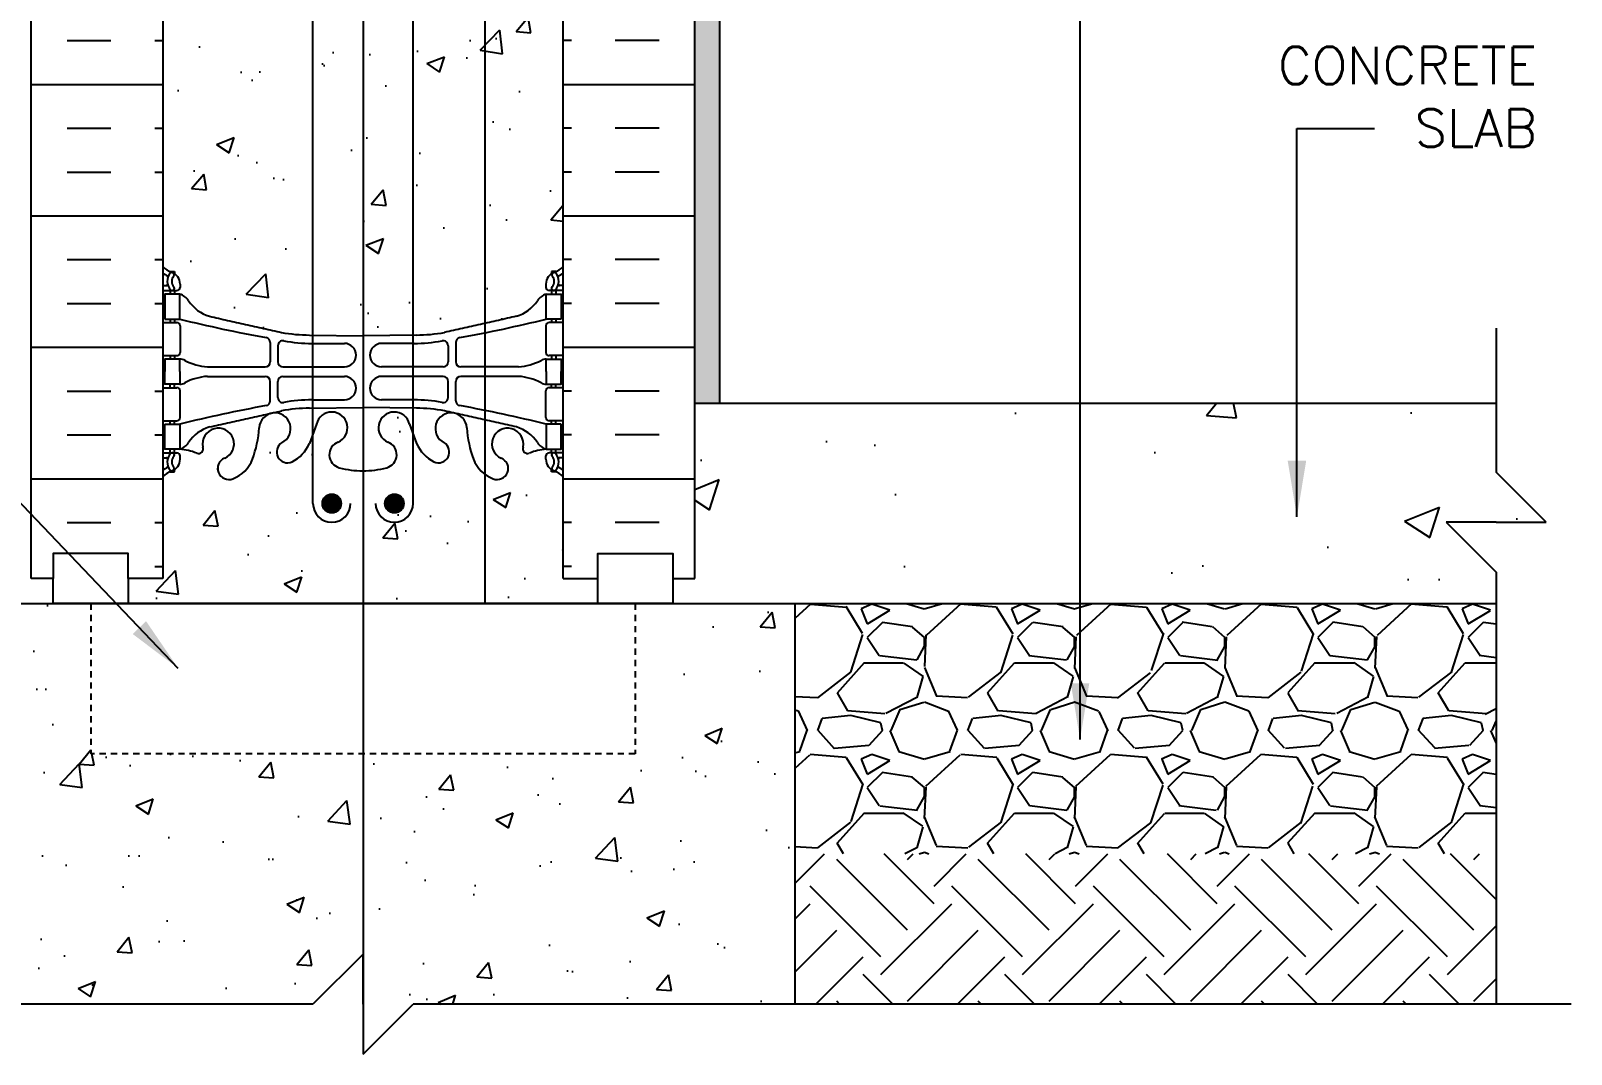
# Model space of a CAD drawing. Header units: inches. Extents: x 332.4 to 386.1, y 47.6 to 96.9.
# Drawn here: x 355.31 to 386.08, y 47.56 to 67.99 of the extents above; entities that cross this region are included whole.
import ezdxf

# ---------------------------------------------------------------- set-up
doc = ezdxf.new("R2010")
doc.units = ezdxf.units.IN
doc.header["$MEASUREMENT"] = 0
doc.linetypes.add('HIDDEN2', pattern=[0.1875, 0.125, -0.0625])
for name, color, linetype in [('HATCH', 12, 'Continuous'), ('line25', 2, 'Continuous'), ('LINE3', 3, 'Continuous'), ('LINE50', 5, 'Continuous'), ('LINE9', 9, 'Continuous'), ('TEXT', 4, 'Continuous'), ('Web_Edge', 9, 'Continuous')]:
    doc.layers.add(name, color=color, linetype=linetype)
doc.styles.add('DIM', font='romans.shx', dxfattribs={"width": 0.7})
doc.styles.add('ROMANS', font='romans.shx', dxfattribs={"height": 0.75})
doc.dimstyles.new('ext_12', dxfattribs={"dimscale": 12, "dimtxt": 0.09375, "dimasz": 0.09375, "dimexe": 0.09375, "dimexo": 0.0625, "dimgap": 0.0625, "dimtad": 1, "dimdec": 1, "dimzin": 3, "dimdsep": 46, "dimlunit": 4, "dimtxsty": 'DIM', "dimcen": 0.09, "dimdle": 0.09375, "dimclrt": 4, "dimadec": 0, "dimazin": 0, "dimtfac": 1, "dimtdec": 1, "dimtmove": 2, "dimatfit": 3, "dimfxl": 1, "dimfrac": 2, "dimtolj": 1, "dimtzin": 0, "dimarcsym": 0})
pattern_1 = [(51, (65.852, 1), (3.59123, -0.251123), [0.375, -4.125]), (356, (65.852, 1), (-0.75929, 3.74828), [0.3, -3.3]), (101.4514, (66.151, 0.979), (2.831944, 3.497155), [0.3187, -3.50571]), (47.1842, (65.8344, 2), (5.349836, -0.73434), [0.5625, -6.1875]), (97.6356, (66.28, 1.9387), (4.5876, 4.95141), [0.47805, -5.258565]), (352.1842, (65.8344, 2), (4.58759, 4.95141), [0.45, -4.95]), (22, (66.3387, 1.7586), (3.019214, -1.9607), [0.375, -4.125]), (327, (66.3387, 1.7586), (1.153113, 3.64643), [0.3, -3.3]), (72.4514, (66.5903, 1.5952), (4.17233, 1.685726), [0.3187, -3.50571]), (38.5, (65.8519, 1), (0.031741, 1.665277), [0, -3.26, 0, -3.35, 0, -3.3125]), (8.5, (65.8519, 1), (1.28073, 1.994714), [0, -1.91, 0, -3.185, 0, -1.2625]), (328.5, (64.737, 0.9805), (2.670674, -0.066175), [0, -1.25, 0, -3.9, 0, -5.175]), (318.5, (64.237, 0.9718), (2.906751, 0.551339), [0, -1.625, 0, -2.59, 0, -3.675])]

msp = doc.modelspace()

# ---------------------------------------------------------------- hatches: boundary and pattern name
at = {"layer": 'HATCH'}
h = msp.add_hatch(dxfattribs=at)
h.set_pattern_fill('AR-CONC', color=256, scale=0.5)
h.set_pattern_definition([(50, (0, 0), (3.5863, -0.31376), [0.375, -4.125]), (355, (0, 0), (-0.693757, 3.76096), [0.3, -3.3]), (100.4514, (0.299, -0.026), (2.892544, 3.4472), [0.3187, -3.50571]), (46.1842, (0, 1), (5.336207, -0.827596), [0.5625, -6.1875]), (96.6356, (0.4447, 0.931), (4.67331, 4.87059), [0.47805, -5.25857]), (351.1842, (0, 1), (4.67331, 4.87059), [0.45, -4.95]), (21, (0.5, 0.75), (2.984535, -2.013094), [0.375, -4.125]), (326, (0.5, 0.75), (1.216577, 3.62575), [0.3, -3.3]), (71.4514, (0.7487, 0.5822), (4.201112, 1.612656), [0.3187, -3.50571]), (37.5, (0, 0), (0.0607993, 1.6644693), [0, -3.26, 0, -3.35, 0, -3.3125]), (7.5, (0, 0), (1.315348, 1.9720586), [0, -1.91, 0, -3.185, 0, -1.2625]), (327.5, (-1.115, 0), (2.669112, -0.1127744), [0, -1.25, 0, -3.9, 0, -5.175]), (317.5, (-1.615, 0), (2.915931, 0.500525), [0, -1.625, 0, -2.59, 0, -3.675])])
h.paths.add_polyline_path([(364.386, 95.136, -0.142884), (364.156, 95.437, -0.054582), (364.034, 95.937), (363.415, 95.937, 0.189085), (363.57, 95.768, -0.940793), (363.366, 95.385, -0.173075), (363.02, 95.752), (362.952, 95.937), (362.813, 95.937), (362.567, 95.69, -0.536042), (362.423, 95.268, -0.048703), (362.087, 95.21), (361.813, 94.937), (361.813, 95.21, -0.049122), (361.475, 95.268, -0.734872), (361.451, 95.779, 0.923126), (361.246, 96.369), (361.023, 96.146), (360.877, 95.752, -0.173075), (360.531, 95.385, -0.940793), (360.328, 95.768, 0.189085), (360.483, 95.937), (359.864, 95.937, -0.054582), (359.741, 95.437, -0.21345), (359.349, 95.048, -1), (359.186, 95.456, 0.489775), (359.305, 95.937), (358.813, 95.937, 0.219854), (358.752, 95.681, -0.669601), (358.619, 95.561, 0.085348), (358.29, 95.636), (358.185, 95.636), (358.185, 95.566), (358.232, 95.566, -0.414214), (358.295, 95.504), (358.295, 95.436, -0.249069), (358.185, 95.229), (358.185, 95.188), (358.095, 95.188, 0.088416), (357.949, 95.09), (357.949, 93.056), (357.949, 91.021, 0.088416), (358.095, 90.924), (358.185, 90.924), (358.185, 90.882, -0.249069), (358.295, 90.675), (358.295, 90.608, -0.414214), (358.232, 90.545), (358.185, 90.545), (358.185, 90.475), (358.29, 90.475, 0.085348), (358.619, 90.551, -0.669601), (358.752, 90.431, 2.087231), (359.186, 90.655, -1), (359.349, 91.064, -0.21345), (359.741, 90.675, -0.069923), (359.878, 90.031, 1.702394), (360.328, 90.343, -0.940793), (360.531, 90.727, -0.173075), (360.877, 90.36), (360.955, 90.149, -0.384362), (361.95, 91.046, -0.382916), (362.944, 90.154), (363.02, 90.36, -0.173075), (363.366, 90.727, -0.940793), (363.57, 90.343, 1.702394), (364.019, 90.031, -0.069923), (364.156, 90.675, -0.142884), (364.386, 90.976)])
h.paths.add_polyline_path([(365.949, 95.09, 0.088416), (365.803, 95.188), (365.713, 95.188), (365.713, 95.229, -0.249069), (365.603, 95.436), (365.603, 95.504, -0.414214), (365.665, 95.566), (365.713, 95.566), (365.713, 95.636), (365.608, 95.636, 0.085348), (365.278, 95.561, -0.669601), (365.146, 95.681, 0.219854), (365.085, 95.937), (364.592, 95.937, 0.489775), (364.712, 95.456, -1), (364.548, 95.048, -0.068477), (364.386, 95.136), (364.386, 90.976, -0.068477), (364.548, 91.064, -1), (364.712, 90.655, 2.087231), (365.146, 90.431, -0.669601), (365.278, 90.551, 0.085348), (365.608, 90.475), (365.713, 90.475), (365.713, 90.545), (365.665, 90.545, -0.414214), (365.603, 90.608), (365.603, 90.675, -0.249069), (365.713, 90.882), (365.713, 90.924), (365.803, 90.924, 0.088416), (365.949, 91.021), (365.949, 93.056)])
h.paths.add_polyline_path([(365.026, 90.369, -1), (364.651, 90.369, -1)], flags=16)
edge = h.paths.add_edge_path()
edge.add_arc((360.877, 85.21), 2.984, 88.5984, 100.7454)
edge.add_spline(control_points=[(360.321, 88.141), (358.883, 87.821)], knot_values=[0, 0, 1, 1], degree=1, periodic=0)
edge.add_arc((359.09, 87.107), 0.743, 106.1893, 145.772)
edge.add_arc((358.167, 87.718), 0.364, 289.6613, 327.9576, ccw=False)
edge.add_line((358.29, 87.375), (358.232, 87.305))
edge.add_arc((358.232, 87.243), 0.0625, 0, 90, ccw=False)
edge.add_line((358.295, 87.243), (358.295, 87.175))
edge.add_arc((358.045, 87.175), 0.25, 304.0558, 360, ccw=False)
edge.add_line((358.185, 86.968), (358.185, 86.926))
edge.add_line((358.185, 86.926), (358.095, 86.926))
edge.add_arc((358.295, 86.468), 0.5, 113.5782, 133.7891)
edge.add_line((357.949, 86.829), (357.949, 84.731))
edge.add_line((357.949, 84.731), (360.95, 84.731))
edge.add_line((360.95, 84.731), (360.95, 88.193))
edge = h.paths.add_edge_path()
edge.add_line((360.95, 84.731), (357.949, 84.731))
edge.add_line((357.949, 84.731), (357.949, 81.283))
edge.add_arc((358.295, 81.644), 0.5, 226.2109, 246.4218)
edge.add_line((358.095, 81.185), (358.185, 81.185))
edge.add_line((358.185, 81.185), (358.185, 81.144))
edge.add_arc((358.045, 80.936), 0.25, 0, 55.9442, ccw=False)
edge.add_line((358.295, 80.936), (358.295, 80.869))
edge.add_arc((358.232, 80.869), 0.0625, -90, 0, ccw=False)
edge.add_line((358.232, 80.806), (358.29, 80.736))
edge.add_arc((358.167, 80.394), 0.364, 32.0424, 70.3387, ccw=False)
edge.add_arc((359.09, 81.005), 0.743, 214.228, 253.8107)
edge.add_spline(control_points=[(358.883, 80.291), (360.321, 79.971)], knot_values=[0, 0, 1, 1], degree=1, periodic=0)
edge.add_arc((360.877, 82.902), 2.984, 259.2546, 271.4016)
edge.add_line((360.95, 79.919), (360.95, 84.731))
h.paths.add_polyline_path([(362.95, 84.731), (360.95, 84.731), (360.95, 79.917), (361.949, 79.903), (362.95, 79.917)])
h.paths.add_polyline_path([(362.95, 88.194), (361.949, 88.209), (360.95, 88.194), (360.95, 84.731), (362.95, 84.731)])
edge = h.paths.add_edge_path()
edge.add_spline(control_points=[(364.386, 87.961), (363.577, 88.141)], knot_values=[0.436867, 0.436867, 1, 1], degree=1, periodic=0)
edge.add_arc((363.02, 85.21), 2.984, 79.2546, 91.3558)
edge.add_line((362.95, 88.193), (362.95, 84.731))
edge.add_line((362.95, 84.731), (363.306, 84.731))
edge.add_line((363.306, 84.731), (364.386, 84.731))
edge.add_line((364.386, 84.731), (364.386, 87.961))
edge = h.paths.add_edge_path()
edge.add_line((364.386, 84.731), (363.306, 84.731))
edge.add_line((363.306, 84.731), (362.95, 84.731))
edge.add_line((362.95, 84.731), (362.95, 79.919))
edge.add_arc((363.02, 82.902), 2.984, 268.6442, 280.7454)
edge.add_spline(control_points=[(363.577, 79.971), (364.386, 80.151)], knot_values=[0.436867, 0.436867, 1, 1], degree=1, periodic=0)
edge.add_line((364.386, 80.151), (364.386, 84.731))
edge = h.paths.add_edge_path()
edge.add_arc((365.603, 86.468), 0.5, 46.2109, 66.4218)
edge.add_line((365.803, 86.926), (365.713, 86.926))
edge.add_line((365.713, 86.926), (365.713, 86.968))
edge.add_arc((365.853, 87.175), 0.25, 180, 235.9442, ccw=False)
edge.add_line((365.603, 87.175), (365.603, 87.243))
edge.add_arc((365.665, 87.243), 0.0625, 90, 180, ccw=False)
edge.add_line((365.665, 87.305), (365.608, 87.375))
edge.add_arc((365.73, 87.718), 0.364, 212.0424, 250.3387, ccw=False)
edge.add_arc((364.807, 87.107), 0.743, 34.228, 73.8107)
edge.add_spline(control_points=[(365.014, 87.821), (364.386, 87.961)], knot_values=[0, 0, 0.436867, 0.436867], degree=1, periodic=0)
edge.add_line((364.386, 87.961), (364.386, 80.151))
edge.add_spline(control_points=[(364.386, 80.151), (365.014, 80.291)], knot_values=[0, 0, 0.436867, 0.436867], degree=1, periodic=0)
edge.add_arc((364.807, 81.005), 0.743, 286.1893, 325.772)
edge.add_arc((365.73, 80.394), 0.364, 109.6613, 147.9576, ccw=False)
edge.add_line((365.608, 80.736), (365.665, 80.806))
edge.add_arc((365.665, 80.869), 0.0625, 180, 270, ccw=False)
edge.add_line((365.603, 80.869), (365.603, 80.936))
edge.add_arc((365.853, 80.936), 0.25, 124.0558, 180, ccw=False)
edge.add_line((365.713, 81.144), (365.713, 81.185))
edge.add_line((365.713, 81.185), (365.803, 81.185))
edge.add_arc((365.603, 81.644), 0.5, 293.5782, 313.7891)
edge.add_line((365.949, 81.283), (365.949, 86.829))
edge = h.paths.add_edge_path()
edge.add_arc((360.877, 67.21), 2.984, 88.5984, 100.7454)
edge.add_spline(control_points=[(360.321, 70.141), (358.883, 69.821)], knot_values=[0, 0, 1, 1], degree=1, periodic=0)
edge.add_arc((359.09, 69.107), 0.743, 106.1893, 145.772)
edge.add_arc((358.167, 69.718), 0.364, 289.6613, 327.9576, ccw=False)
edge.add_line((358.29, 69.375), (358.232, 69.305))
edge.add_arc((358.232, 69.243), 0.0625, 0, 90, ccw=False)
edge.add_line((358.295, 69.243), (358.295, 69.175))
edge.add_arc((358.045, 69.175), 0.25, 304.0558, 360, ccw=False)
edge.add_line((358.185, 68.968), (358.185, 68.926))
edge.add_line((358.185, 68.926), (358.095, 68.926))
edge.add_arc((358.295, 68.468), 0.5, 113.5782, 133.7891)
edge.add_line((357.949, 68.829), (357.949, 63.283))
edge.add_arc((358.295, 63.644), 0.5, 226.2109, 246.4218)
edge.add_line((358.095, 63.185), (358.185, 63.185))
edge.add_line((358.185, 63.185), (358.185, 63.144))
edge.add_arc((358.045, 62.936), 0.25, 0, 55.9442, ccw=False)
edge.add_line((358.295, 62.936), (358.295, 62.869))
edge.add_arc((358.232, 62.869), 0.0625, -90, 0, ccw=False)
edge.add_line((358.232, 62.806), (358.29, 62.736))
edge.add_arc((358.167, 62.394), 0.364, 32.0424, 70.3387, ccw=False)
edge.add_arc((359.09, 63.005), 0.743, 214.228, 253.8107)
edge.add_spline(control_points=[(358.883, 62.291), (360.321, 61.971)], knot_values=[0, 0, 1, 1], degree=1, periodic=0)
edge.add_arc((360.877, 64.902), 2.984, 259.2546, 271.4016)
edge.add_line((360.95, 61.919), (360.95, 70.193))
h.paths.add_polyline_path([(361.949, 70.209), (360.95, 70.194), (360.95, 61.917), (361.949, 61.903)])
h.paths.add_polyline_path([(362.95, 70.194), (361.949, 70.209), (361.949, 61.903), (362.95, 61.917)])
edge = h.paths.add_edge_path()
edge.add_spline(control_points=[(364.386, 69.961), (363.577, 70.141)], knot_values=[0.436867, 0.436867, 1, 1], degree=1, periodic=0)
edge.add_arc((363.02, 67.21), 2.984, 79.2546, 91.3558)
edge.add_line((362.95, 70.193), (362.95, 61.919))
edge.add_arc((363.02, 64.902), 2.984, 268.6442, 280.7454)
edge.add_spline(control_points=[(363.577, 61.971), (364.386, 62.151)], knot_values=[0.436867, 0.436867, 1, 1], degree=1, periodic=0)
edge.add_line((364.386, 62.151), (364.386, 69.961))
edge = h.paths.add_edge_path()
edge.add_arc((365.603, 68.468), 0.5, 46.2109, 66.4218)
edge.add_line((365.803, 68.926), (365.713, 68.926))
edge.add_line((365.713, 68.926), (365.713, 68.968))
edge.add_arc((365.853, 69.175), 0.25, 180, 235.9442, ccw=False)
edge.add_line((365.603, 69.175), (365.603, 69.243))
edge.add_arc((365.665, 69.243), 0.0625, 90, 180, ccw=False)
edge.add_line((365.665, 69.305), (365.608, 69.375))
edge.add_arc((365.73, 69.718), 0.364, 212.0424, 250.3387, ccw=False)
edge.add_arc((364.807, 69.107), 0.743, 34.228, 73.8107)
edge.add_spline(control_points=[(365.014, 69.821), (364.386, 69.961)], knot_values=[0, 0, 0.436867, 0.436867], degree=1, periodic=0)
edge.add_line((364.386, 69.961), (364.386, 62.151))
edge.add_spline(control_points=[(364.386, 62.151), (365.014, 62.291)], knot_values=[0, 0, 0.436867, 0.436867], degree=1, periodic=0)
edge.add_arc((364.807, 63.005), 0.743, 286.1893, 325.772)
edge.add_arc((365.73, 62.394), 0.364, 109.6613, 147.9576, ccw=False)
edge.add_line((365.608, 62.736), (365.665, 62.806))
edge.add_arc((365.665, 62.869), 0.0625, 180, 270, ccw=False)
edge.add_line((365.603, 62.869), (365.603, 62.936))
edge.add_arc((365.853, 62.936), 0.25, 124.0558, 180, ccw=False)
edge.add_line((365.713, 63.144), (365.713, 63.185))
edge.add_line((365.713, 63.185), (365.803, 63.185))
edge.add_arc((365.603, 63.644), 0.5, 293.5782, 313.7891)
edge.add_line((365.949, 63.283), (365.949, 68.829))
h = msp.add_hatch(dxfattribs=at)
h.set_pattern_fill('AR-SAND', color=256, scale=0.25, angle=45, style=0)
h.set_pattern_definition([(82.5, (136.926, -4.07827), (-0.3517533, 0.3294818), [0, -0.38, 0, -0.425, 0, -0.40625]), (52.5, (136.926, -4.0783), (-0.1860344, 0.811745), [0, -0.205, 0, -0.3425, 0, -0.13125]), (12.5, (136.70857, -4.2957), (0.5495073, 0.5515081), [0, -0.125, 0, -0.45, 0, -0.5875]), (2.5, (136.7086, -4.2957), (0.3762605, 0.6865657), [0, -0.0625, 0, -0.295, 0, -0.3375])])
h.paths.add_polyline_path([(369.074, 95.937), (368.574, 95.937), (368.574, 93.056), (368.574, 75.056), (368.574, 60.556), (369.074, 60.556)])
h = msp.add_hatch(dxfattribs=at)
h.set_pattern_fill('INSUL', color=256, scale=7, style=0)
h.set_pattern_definition([(0, (-2568.213, -339.9536), (0, 2.625), []), (0, (-2568.213, -339.0786), (0, 2.625), [0.875, -0.875]), (0, (-2568.213, -338.2036), (0, 2.625), [0.875, -0.875])])
h.paths.add_polyline_path([(355.324, 57.056), (355.761, 57.056), (355.761, 57.556), (357.261, 57.556), (357.261, 57.056), (357.949, 57.056), (357.949, 75.056), (357.261, 75.056), (357.261, 75.556), (355.761, 75.556), (355.761, 75.056), (355.324, 75.056)])
h = msp.add_hatch(dxfattribs=at)
h.set_pattern_fill('INSUL', color=256, scale=7, style=0)
h.set_pattern_definition([(180, (3292.1102, -339.9536), (0, 2.625), []), (180, (3292.1102, -339.0786), (0, 2.625), [0.875, -0.875]), (180, (3292.1102, -338.2036), (0, 2.625), [0.875, -0.875])])
h.paths.add_polyline_path([(368.574, 57.056), (368.136, 57.056), (368.136, 57.556), (366.636, 57.556), (366.636, 57.056), (365.949, 57.056), (365.949, 75.056), (366.636, 75.056), (366.636, 75.556), (368.136, 75.556), (368.136, 75.056), (368.574, 75.056)])
h = msp.add_hatch(dxfattribs=at)
h.set_pattern_fill('AR-CONC', color=256, scale=0.5, angle=1, style=0)
h.set_pattern_definition(pattern_1)
h.paths.add_polyline_path([(360.877, 59.752, -0.173075), (360.531, 59.385, -0.940793), (360.328, 59.768, 1.702394), (359.878, 60.081, -0.069923), (359.741, 59.437, -0.21345), (359.349, 59.048, -1), (359.186, 59.456, 2.087231), (358.752, 59.681, -0.669601), (358.619, 59.561, 0.085348), (358.29, 59.636), (358.185, 59.636), (358.185, 59.566), (358.232, 59.566, -0.414214), (358.295, 59.504), (358.295, 59.436, -0.249069), (358.185, 59.229), (358.185, 59.188), (358.095, 59.188, 0.088416), (357.949, 59.09), (357.949, 57.056), (357.261, 57.056), (357.261, 56.556), (362.095, 56.556), (362.095, 59.211, -0.020939), (361.949, 59.206, -0.068475), (361.475, 59.268, -0.734872), (361.451, 59.779, 1.612474), (361.02, 60.139)])
h.paths.add_polyline_path([(361.137, 58.554, -1), (361.512, 58.554, -1)], flags=16)
h = msp.add_hatch(dxfattribs=at)
h.set_pattern_fill('AR-CONC', color=256, scale=0.5, angle=1, style=0)
h.set_pattern_definition(pattern_1)
h.paths.add_polyline_path([(365.949, 59.09, 0.088416), (365.803, 59.188), (365.713, 59.188), (365.713, 59.229, -0.249069), (365.603, 59.436), (365.603, 59.504, -0.414214), (365.665, 59.566), (365.713, 59.566), (365.713, 59.636), (365.608, 59.636, 0.085348), (365.278, 59.561, -0.669601), (365.146, 59.681, 2.087231), (364.712, 59.456, -1), (364.548, 59.048, -0.21345), (364.156, 59.437, -0.069923), (364.019, 60.081, 1.702394), (363.57, 59.768, -0.940793), (363.366, 59.385, -0.173075), (363.02, 59.752), (362.877, 60.139, 1.612474), (362.446, 59.779, -0.734872), (362.423, 59.268, -0.047469), (362.095, 59.211), (362.095, 56.556), (366.636, 56.556), (366.636, 57.056), (365.949, 57.056)])
h.paths.add_polyline_path([(362.387, 58.554, -1), (362.762, 58.554, -1)], flags=16)
h = msp.add_hatch(dxfattribs=at)
h.set_pattern_fill('AR-CONC', color=256, angle=1, style=0)
h.set_pattern_definition([(51, (136.926, -4.078), (7.18246, -0.50225), [0.75, -8.25]), (356, (136.926, -4.078), (-1.51858, 7.49656), [0.6, -6.6]), (101.4514, (137.5245, -4.12), (5.66389, 6.9943), [0.6374, -7.01142]), (47.1842, (136.891, -2.079), (10.69967, -1.46868), [1.125, -12.375]), (97.6356, (137.783, -2.201), (9.1752, 9.9028), [0.9561, -10.51713]), (352.184, (136.891, -2.079), (9.1752, 9.9028), [0.9, -9.9]), (22, (137.8997, -2.561), (6.03843, -3.9214), [0.75, -8.25]), (327, (137.9, -2.561), (2.30623, 7.29286), [0.6, -6.6]), (72.4514, (138.403, -2.888), (8.34466, 3.37145), [0.6374, -7.01142]), (38.5, (136.926, -4.0783), (0.063482, 3.330554), [0, -6.52, 0, -6.7, 0, -6.625]), (8.5, (136.926, -4.0783), (2.56146, 3.98943), [0, -3.82, 0, -6.37, 0, -2.525]), (328.5, (134.6963, -4.1172), (5.341348, -0.13235), [0, -2.5, 0, -7.8, 0, -10.35]), (318.5, (133.6965, -4.1346), (5.8135, 1.10268), [0, -3.25, 0, -5.18, 0, -7.35])])
h.paths.add_polyline_path([(368.574, 60.556), (368.574, 57.056), (368.136, 57.056), (368.136, 56.556), (370.574, 56.556), (384.581, 56.556), (384.581, 57.181), (383.581, 58.181), (384.581, 58.181), (385.581, 58.181), (384.581, 59.181), (384.581, 60.556)])
h = msp.add_hatch(dxfattribs=at)
h.set_pattern_fill('AR-CONC', color=256, scale=0.5, angle=1, style=0)
h.set_pattern_definition([(51, (-4.8576, 1), (3.59123, -0.251123), [0.375, -4.125]), (356, (-4.8576, 1), (-0.75929, 3.74828), [0.3, -3.3]), (101.4514, (-4.5583, 0.979), (2.831944, 3.497155), [0.3187, -3.50571]), (47.1842, (-4.875, 2), (5.349836, -0.73434), [0.5625, -6.1875]), (97.6356, (-4.429, 1.9387), (4.5876, 4.95141), [0.47805, -5.258565]), (352.1842, (-4.875, 2), (4.587594, 4.95141), [0.45, -4.95]), (22, (-4.3708, 1.7586), (3.019214, -1.9607), [0.375, -4.125]), (327, (-4.3708, 1.7586), (1.153113, 3.64643), [0.3, -3.3]), (72.4514, (-4.119, 1.5952), (4.17233, 1.685726), [0.3187, -3.50571]), (38.5, (-4.8576, 1), (0.031741, 1.665277), [0, -3.26, 0, -3.35, 0, -3.3125]), (8.5, (-4.8576, 1), (1.28073, 1.994714), [0, -1.91, 0, -3.185, 0, -1.2625]), (328.5, (-5.9724, 0.9805), (2.670674, -0.0661748), [0, -1.25, 0, -3.9, 0, -5.175]), (318.5, (-6.4723, 0.9718), (2.906751, 0.551339), [0, -1.625, 0, -2.59, 0, -3.675])])
h.paths.add_polyline_path([(367.386, 53.556), (356.511, 53.556), (356.511, 56.556), (353.324, 56.556), (353.324, 48.556), (360.949, 48.556), (361.949, 49.556), (361.949, 47.556), (362.949, 48.556), (370.574, 48.556), (370.574, 56.556), (367.386, 56.556)])
h = msp.add_hatch(dxfattribs=at)
h.set_pattern_fill('GRAVEL', color=256, scale=3, style=0)
h.set_pattern_definition([(228.0128, (-2.6976, 6), (-23.9999947, -27.00000402), [0.403608, -39.957264]), (184.9697, (-2.96759, 5.7), (36.000003155, 2.99997392), [0.692604, -68.567775]), (132.5104, (-3.6576, 5.64), (29.999972155, -33.00002602), [0.488364, -48.348096]), (267.2737, (-4.82759, 4.89), (2.999988053, 60.000000885), [0.630714, -62.440674]), (292.8337, (-4.85759, 4.26), (-15.000029716, 35.999989235), [0.618465, -61.228119]), (357.2737, (-4.61759, 3.69), (-60.000000885, 2.999988053), [0.630714, -62.440674]), (37.6942, (-3.98759, 3.66), (-39.000022037, -29.999971215), [0.834087, -82.574547]), (72.2553, (-3.32759, 4.17), (21.000032288, 65.999988694), [0.787464, -77.958963]), (121.4296, (-3.08759, 4.92), (-24.0000247, 38.99998511), [0.63285, -62.652219]), (175.2364, (-3.4176, 5.46), (33.00000284, -2.9999746), [0.722496, -35.40229]), (222.3974, (-4.13759, 5.52), (-36.000022053, -32.999976246), [0.934344, -92.500125]), (138.8141, (-1.8576, 4.86), (-21.00000884, 17.99999194), [0.318903, -31.571532]), (171.4692, (-2.09759, 5.07), (38.999994854, -6.00002373), [0.606711, -60.064533]), (225, (-2.6976, 5.16), (-3e-16, -3.000001), [0.424263, -3.818376]), (203.1986, (-2.9076, 5.52), (14.9999992, 6.00000398), [0.228474, -22.618845]), (291.8014, (-3.1176, 5.43), (-2.9999997, 9.0000008), [0.32311, -15.832386]), (30.9638, (-2.9976, 5.13), (8.9999941, 6.00000745), [0.524787, -16.96807]), (161.5651, (-2.5476, 5.4), (6.0000013, -2.9999952), [0.379473, -9.10736]), (16.3895, (-4.8576, 5.43), (30.000006595, 8.99997813), [0.5316, -52.628535]), (70.3462, (-4.3476, 5.58), (-11.99998574, -33.00000641), [0.445983, -44.152224]), (293.1986, (-2.5476, 6), (-6.00000398, 14.9999992), [0.456945, -22.390374]), (343.6105, (-2.3676, 5.58), (-30.000006595, 8.99997813), [0.5316, -52.628535]), (339.444, (-4.8576, 3.57), (-15.00000553, 5.999988), [0.51264, -25.119372]), (294.7751, (-4.3776, 3.39), (-14.99997657, 33.00001027), [0.429534, -42.52393]), (66.8014, (-2.5176, 3), (6.00000398, 14.9999992), [0.456945, -22.390374]), (17.354, (-2.3376, 3.42), (-39.00000606, -11.99998351), [0.502893, -49.786272]), (69.444, (-3.9876, 3), (-5.999988, -15.00000553), [0.25632, -25.375692]), (101.3099, (-2.6976, 3), (-2.9999929, 12.0000023), [0.15297, -15.144087]), (165.9638, (-2.7276, 3.15), (9.0000016, -2.9999942), [0.618465, -11.75085]), (186.009, (-3.3276, 3.3), (29.99999925, 2.99999795), [0.57315, -56.74177]), (303.6901, (-2.9976, 4.86), (-3.000004, 5.9999987), [0.432666, -10.383987]), (353.1572, (-2.75759, 4.5), (50.999998096, -6.000023994), [0.755382, -74.782689]), (60.9454, (-2.0076, 4.41), (-12.00000008, -21.00000115), [0.308868, -30.578022]), (90, (-1.8576, 4.68), (-3, 3), [0.18, -2.82]), (120.2564, (-3.3876, 3.39), (11.99998466, -21.00000737), [0.416772, -41.26056]), (48.0128, (-3.5976, 3.75), (23.9999947, 27.00000402), [0.807216, -39.553656]), (0, (-3.0576, 4.35), (3, 3), [0.78, -2.22]), (325.3048, (-2.2776, 4.35), (-29.99998278, 21.00002583), [0.474342, -46.959822]), (254.0546, (-1.8876, 4.08), (-2.99999967, -12.0000004), [0.436806, -21.403524]), (207.646, (-2.00759, 3.66), (-56.99998742, -30.00002314), [0.711195, -70.408422]), (175.4261, (-2.63759, 3.33), (-39.000001675, 2.999984403), [0.752397, -74.487222])])
h.paths.add_polyline_path([(384.581, 51.556), (384.581, 56.556), (370.574, 56.556), (370.574, 51.556)])
h = msp.add_hatch(dxfattribs=at)
h.set_pattern_fill('EARTH', color=256, scale=8, angle=45, style=0)
h.paths.add_polyline_path([(370.574, 51.556), (370.574, 48.556), (384.581, 48.556), (384.581, 51.556)])
at = {"layer": 'LINE3'}
for points in [[(361.512, 58.554, 1), (361.137, 58.554, 1)], [(362.387, 58.554, 1), (362.762, 58.554, 1)]]:
    msp.add_hatch(color=256, dxfattribs=at).paths.add_polyline_path(points)

# ---------------------------------------------------------------- linework, layer by layer
msp.add_line((366.636, 56.556), (357.261, 56.556))
at = {"layer": 'HATCH', "linetype": 'HIDDEN2'}
for p, q in [((356.511, 56.556), (356.511, 53.556)), ((367.386, 56.556), (367.386, 53.556)), ((367.386, 53.556), (356.511, 53.556))]:
    msp.add_line(p, q, dxfattribs=at)
at = {"layer": 'line25'}
for p, q in [((357.949, 75.056), (357.949, 57.056)), ((365.949, 57.056), (365.949, 75.056))]:
    msp.add_line(p, q, dxfattribs=at)
at = {"layer": 'LINE3'}
for p, q in [((364.386, 56.556), (364.386, 95.937)), ((360.95, 58.554), (360.95, 90.046)), ((362.95, 58.554), (362.95, 90.046)), ((361.949, 75.556), (361.949, 47.556))]:
    msp.add_line(p, q, dxfattribs=at)
for centre in [(361.325, 58.554), (362.575, 58.554)]:
    msp.add_circle(centre, 0.188, dxfattribs=at)
for centre in [(361.325, 58.554), (362.575, 58.554)]:
    msp.add_arc(centre, 0.375, 180, 0, dxfattribs=at)
at = {"layer": 'LINE50', "color": 9}
msp.add_line((369.074, 60.556), (369.074, 95.937), dxfattribs=at)
at = {"layer": 'LINE50'}
for p, q in [((355.324, 57.056), (355.324, 75.056)), ((368.574, 57.056), (368.574, 75.056)), ((353.324, 56.556), (370.574, 56.556)), ((370.574, 56.556), (370.574, 48.556))]:
    msp.add_line(p, q, dxfattribs=at)
at = {"layer": 'LINE50', "color": 5}
for p, q in [((368.574, 60.556), (384.581, 60.556)), ((370.574, 56.556), (384.581, 56.556))]:
    msp.add_line(p, q, dxfattribs=at)
at = {"layer": 'LINE50'}
for points in [[(357.949, 57.056), (357.261, 57.056), (357.261, 57.556), (355.761, 57.556), (355.761, 57.056), (355.324, 57.056)], [(365.949, 57.056), (366.636, 57.056), (366.636, 57.556), (368.136, 57.556), (368.136, 57.056), (368.574, 57.056)]]:
    msp.add_lwpolyline(points, dxfattribs=at)
at = {"layer": 'LINE9'}
for p, q in [((384.581, 62.056), (384.581, 59.181)), ((385.581, 58.181), (384.581, 59.181)), ((383.581, 58.181), (384.581, 57.181)), ((384.581, 58.181), (383.581, 58.181)), ((384.581, 58.181), (385.581, 58.181)), ((384.581, 57.181), (384.581, 48.556)), ((361.949, 49.556), (360.949, 48.556)), ((361.949, 48.556), (361.949, 49.556)), ((360.949, 48.556), (334.794, 48.556)), ((361.949, 47.556), (362.949, 48.556)), ((361.949, 48.556), (361.949, 47.556)), ((386.081, 48.556), (362.949, 48.556))]:
    msp.add_line(p, q, dxfattribs=at)
for points in [[(357.261, 57.056), (357.261, 56.556), (355.761, 56.556), (355.761, 57.056)], [(368.136, 57.056), (368.136, 56.556), (366.636, 56.556), (366.636, 57.056)]]:
    msp.add_lwpolyline(points, dxfattribs=at)
at = {"layer": 'Web_Edge'}
for p, q in [((358.095, 63.185), (358.185, 63.185)), ((358.185, 63.185), (358.185, 63.144)), ((365.803, 63.185), (365.713, 63.185)), ((365.713, 63.185), (365.713, 63.144)), ((357.949, 62.906), (358.027, 62.906)), ((357.949, 62.806), (358.232, 62.806)), ((358.095, 62.806), (358.095, 62.736)), ((358.185, 62.806), (358.185, 62.736)), ((358.295, 62.936), (358.295, 62.869)), ((365.603, 62.936), (365.603, 62.869)), ((365.949, 62.806), (365.665, 62.806)), ((365.713, 62.806), (365.713, 62.736)), ((365.803, 62.806), (365.803, 62.736)), ((365.949, 62.906), (365.871, 62.906)), ((357.949, 62.166), (358.232, 62.166)), ((358.095, 62.236), (358.095, 62.166)), ((358.185, 62.236), (358.185, 62.166)), ((365.949, 62.166), (365.665, 62.166)), ((365.713, 62.236), (365.713, 62.166)), ((365.803, 62.236), (365.803, 62.166)), ((358.295, 62.104), (358.295, 61.569)), ((360.882, 61.918), (361.949, 61.903)), ((363.015, 61.918), (361.949, 61.903)), ((365.603, 62.104), (365.603, 61.569)), ((360.097, 61.767), (360.097, 61.382)), ((360.249, 61.704), (360.249, 61.382)), ((360.929, 61.75), (361.576, 61.75)), ((362.968, 61.75), (362.321, 61.75)), ((363.648, 61.704), (363.648, 61.382)), ((363.801, 61.767), (363.801, 61.382)), ((357.949, 61.506), (358.232, 61.506)), ((358.095, 61.506), (358.095, 61.436)), ((358.185, 61.506), (358.185, 61.436)), ((358.842, 61.281), (359.997, 61.282)), ((360.349, 61.282), (361.576, 61.282)), ((363.548, 61.282), (362.321, 61.282)), ((365.055, 61.281), (363.901, 61.282)), ((365.949, 61.506), (365.665, 61.506)), ((365.713, 61.506), (365.713, 61.436)), ((365.803, 61.506), (365.803, 61.436)), ((358.095, 60.866), (358.095, 60.936)), ((358.185, 60.866), (358.185, 60.936)), ((358.842, 61.092), (359.997, 61.091)), ((360.097, 60.606), (360.097, 60.991)), ((360.249, 60.668), (360.249, 60.991)), ((360.349, 61.091), (361.576, 61.091)), ((363.548, 61.091), (362.321, 61.091)), ((363.648, 60.668), (363.648, 60.991)), ((363.801, 60.606), (363.801, 60.991)), ((365.055, 61.092), (363.901, 61.091)), ((365.713, 60.866), (365.713, 60.936)), ((365.803, 60.866), (365.803, 60.936)), ((357.949, 60.866), (358.232, 60.866)), ((358.295, 60.269), (358.295, 60.804)), ((360.929, 60.623), (361.576, 60.623)), ((362.968, 60.623), (362.321, 60.623)), ((365.603, 60.269), (365.603, 60.804)), ((365.949, 60.866), (365.665, 60.866)), ((360.882, 60.455), (361.949, 60.47)), ((363.015, 60.455), (361.949, 60.47)), ((357.949, 60.206), (358.232, 60.206)), ((358.095, 60.136), (358.095, 60.206)), ((358.185, 60.136), (358.185, 60.206)), ((361.02, 60.139), (360.877, 59.752)), ((362.877, 60.139), (363.02, 59.752)), ((365.949, 60.206), (365.665, 60.206)), ((365.713, 60.136), (365.713, 60.206)), ((365.803, 60.136), (365.803, 60.206)), ((357.949, 59.566), (358.232, 59.566)), ((357.949, 59.466), (358.027, 59.466)), ((358.095, 59.566), (358.095, 59.636)), ((358.185, 59.566), (358.185, 59.636)), ((358.295, 59.436), (358.295, 59.504)), ((365.603, 59.436), (365.603, 59.504)), ((365.949, 59.566), (365.665, 59.566)), ((365.713, 59.566), (365.713, 59.636)), ((365.803, 59.566), (365.803, 59.636)), ((365.949, 59.466), (365.871, 59.466)), ((358.095, 59.188), (358.185, 59.188)), ((358.185, 59.188), (358.185, 59.229)), ((365.713, 59.188), (365.713, 59.229)), ((365.803, 59.188), (365.713, 59.188))]:
    msp.add_line(p, q, dxfattribs=at)
for points in [[(357.99, 62.236), (358.29, 62.236), (358.29, 62.736), (357.99, 62.736)], [(365.908, 62.236), (365.608, 62.236), (365.608, 62.736), (365.908, 62.736)], [(357.99, 60.136), (358.29, 60.136), (358.29, 59.636), (357.99, 59.636)], [(365.908, 60.136), (365.608, 60.136), (365.608, 59.636), (365.908, 59.636)]]:
    msp.add_lwpolyline(points, close=True, dxfattribs=at)
for points in [[(358.29, 61.186), (358.29, 61.436), (357.99, 61.436), (357.99, 61.186)], [(365.608, 61.186), (365.608, 61.436), (365.908, 61.436), (365.908, 61.186)], [(358.29, 61.186), (358.29, 60.936), (357.99, 60.936), (357.99, 61.186)], [(365.608, 61.186), (365.608, 60.936), (365.908, 60.936), (365.908, 61.186)]]:
    msp.add_lwpolyline(points, dxfattribs=at)
for centre, radius, start, end in [((358.295, 63.644), 0.5, 226.2109, 250.5288), ((358.295, 63.644), 0.6, 234.7832, 245.0748), ((358.288, 62.991), 0.25, 140.1145, 222.4609), ((358.033, 63.081), 0.021, 343.464, 63.9957), ((358.131, 63.122), 0.045, 321.448, 139.1879), ((358.045, 62.936), 0.25, 0, 70.5288), ((358.288, 62.991), 0.16, 140.0001, 222.4609), ((365.853, 62.936), 0.25, 109.4712, 180), ((365.767, 63.122), 0.045, 40.8121, 218.552), ((365.609, 62.991), 0.16, 317.5391, 39.9999), ((365.603, 63.644), 0.5, 289.4712, 313.7891), ((365.609, 62.991), 0.25, 317.5391, 39.8855), ((365.865, 63.081), 0.021, 116.0043, 196.536), ((365.603, 63.644), 0.6, 294.9252, 305.2168), ((358.027, 62.926), 0.0196, 269.4032, 15.4901), ((358.137, 62.853), 0.045, 222.4609, 42.4609), ((358.232, 62.869), 0.0625, 270, 0), ((365.665, 62.869), 0.0625, 180, 270), ((365.76, 62.853), 0.045, 137.5391, 317.5391), ((365.871, 62.926), 0.0196, 164.5099, 270.5968), ((358.167, 62.394), 0.364, 34.9775, 70.3387), ((359.09, 63.005), 0.743, 212.7919, 253.8107), ((364.807, 63.005), 0.743, 286.1893, 327.2081), ((365.73, 62.394), 0.364, 109.6613, 145.0225), ((358.232, 62.104), 0.0625, 0, 90), ((365.098, 89.657), 28.253, 256.0552, 259.6343), ((358.799, 89.657), 28.253, 280.3657, 283.9448), ((365.665, 62.104), 0.0625, 90, 180), ((359.997, 61.767), 0.1, 360, 79.6343), ((360.877, 64.902), 2.984, 259.2546, 270.0995), ((363.02, 64.902), 2.984, 269.9005, 280.7454), ((363.901, 61.767), 0.1, 100.3657, 180), ((358.232, 61.569), 0.0625, 270, 0), ((360.349, 61.704), 0.1, 79.2546, 180), ((360.924, 64.734), 2.984, 259.2546, 270.0995), ((361.576, 61.516), 0.234, 270, 90), ((362.321, 61.516), 0.234, 90, 270), ((362.973, 64.734), 2.984, 269.9005, 280.7454), ((363.548, 61.704), 0.1, 0, 100.7454), ((365.665, 61.569), 0.0625, 180, 270), ((358.286, 61.218), 0.219, 60.4937, 88.92), ((358.927, 62.438), 1.16, 242.5844, 265.8032), ((359.997, 61.382), 0.1, 270.0388, 360), ((360.349, 61.382), 0.1, 180, 270), ((363.548, 61.382), 0.1, 270, 0), ((363.901, 61.382), 0.1, 180, 269.9612), ((364.97, 62.438), 1.16, 274.1968, 297.4156), ((365.612, 61.218), 0.219, 91.08, 119.5063), ((358.286, 61.155), 0.219, 271.08, 299.5063), ((358.927, 59.935), 1.16, 94.1968, 117.4156), ((359.997, 60.991), 0.1, 0, 89.9612), ((360.349, 60.991), 0.1, 90, 180), ((361.576, 60.857), 0.234, 270, 90), ((362.321, 60.857), 0.234, 90, 270), ((363.548, 60.991), 0.1, 0, 90), ((363.901, 60.991), 0.1, 90.0388, 180), ((364.97, 59.935), 1.16, 62.5844, 85.8032), ((365.612, 61.155), 0.219, 240.4937, 268.92), ((358.232, 60.804), 0.0625, 0, 90), ((360.349, 60.668), 0.1, 180, 280.7454), ((360.924, 57.639), 2.984, 89.9005, 100.7454), ((362.973, 57.639), 2.984, 79.2546, 90.0995), ((363.548, 60.668), 0.1, 259.2546, 0), ((365.665, 60.804), 0.0625, 90, 180), ((365.098, 32.716), 28.253, 100.3657, 103.9448), ((360.19, 60.05), 0.314, 296.0652, 177.2643), ((359.997, 60.606), 0.1, 280.3657, 0), ((360.877, 57.471), 2.984, 89.9005, 100.7454), ((361.325, 60.066), 0.314, 293.8084, 166.5854), ((362.572, 60.066), 0.314, 13.4146, 246.1916), ((363.02, 57.471), 2.984, 79.2546, 90.0995), ((363.707, 60.05), 0.314, 2.7357, 243.9348), ((363.901, 60.606), 0.1, 180, 259.6343), ((358.799, 32.716), 28.253, 76.0552, 79.6343), ((358.232, 60.269), 0.0625, 270, 0), ((359.09, 59.368), 0.743, 106.1893, 147.2081), ((359.059, 59.743), 0.314, 293.8084, 191.4114), ((357.519, 60.246), 2.365, 339.9985, 355.6105), ((366.378, 60.246), 2.365, 184.3895, 200.0015), ((364.838, 59.743), 0.314, 348.5886, 246.1916), ((364.807, 59.368), 0.743, 32.7919, 73.8107), ((365.665, 60.269), 0.0625, 180, 270), ((358.167, 59.979), 0.364, 289.6613, 325.0225), ((360.441, 59.583), 0.217, 121.463, 294.4736), ((360.191, 60.053), 0.75, 297.0295, 336.3062), ((361.543, 59.527), 0.268, 109.9662, 255.2108), ((362.354, 59.527), 0.268, 284.7892, 70.0338), ((363.707, 60.053), 0.75, 203.6938, 242.9705), ((363.456, 59.583), 0.217, 245.5264, 58.537), ((365.73, 59.979), 0.364, 214.9775, 250.3387), ((358.027, 59.447), 0.0196, 344.5099, 90.5968), ((358.288, 59.382), 0.25, 137.5391, 219.8855), ((358.137, 59.52), 0.045, 317.5391, 137.5391), ((358.288, 59.382), 0.16, 137.5391, 219.9999), ((358.045, 59.436), 0.25, 289.4712, 360), ((358.232, 59.504), 0.0625, 360, 90), ((358.235, 58.641), 0.997, 66.8533, 86.8462), ((358.661, 59.648), 0.0968, 249.5669, 19.8449), ((359.267, 59.252), 0.22, 111.8037, 291.8037), ((359.11, 59.681), 0.677, 290.6803, 338.8761), ((364.787, 59.681), 0.677, 201.1239, 249.3197), ((364.63, 59.252), 0.22, 248.1963, 68.1963), ((365.237, 59.648), 0.0968, 160.1551, 290.4331), ((365.663, 58.641), 0.997, 93.1538, 113.1467), ((365.665, 59.504), 0.0625, 90, 180), ((365.853, 59.436), 0.25, 180, 250.5288), ((365.76, 59.52), 0.045, 42.4609, 222.4609), ((365.609, 59.382), 0.16, 320.0001, 42.4609), ((365.609, 59.382), 0.25, 320.1145, 42.4609), ((365.871, 59.447), 0.0196, 89.4032, 195.4901), ((358.295, 58.729), 0.6, 114.9252, 125.2168), ((358.295, 58.729), 0.5, 109.4712, 133.7891), ((358.033, 59.292), 0.021, 296.0043, 16.536), ((358.131, 59.251), 0.045, 220.8121, 38.552), ((361.937, 60.96), 1.754, 254.7082, 270.3771), ((361.96, 60.96), 1.754, 269.6229, 285.2918), ((365.767, 59.251), 0.045, 141.448, 319.1879), ((365.603, 58.729), 0.5, 46.2109, 70.5288), ((365.865, 59.292), 0.021, 163.464, 243.9957), ((365.603, 58.729), 0.6, 54.7832, 65.0748)]:
    msp.add_arc(centre, radius, start, end, dxfattribs=at)
for points in [[(358.883, 62.291), (360.321, 61.971)], [(365.014, 62.291), (363.577, 61.971)], [(358.883, 60.082), (360.321, 60.402)], [(365.014, 60.082), (363.577, 60.402)]]:
    msp.add_open_spline(points, degree=1, dxfattribs=at)

# ---------------------------------------------------------------- texts
at = {"layer": 'TEXT', "insert": (385.399, 66.676), "char_height": 0.75, "width": 14.45078, "attachment_point": 6, "style": 'ROMANS'}
msp.add_mtext('CONCRETE \\PSLAB', dxfattribs=at)

# ---------------------------------------------------------------- leaders
at = {"layer": 'TEXT'}
for points in [[(376.271, 53.84), (376.271, 70.028), (383.01, 70.028)], [(380.603, 58.285), (380.603, 66.044), (382.155, 66.044)], [(358.259, 55.261), (348.408, 65.58), (344.35, 65.58)]]:
    msp.add_leader(points, dimstyle='ext_12', override={"dimgap": 0.0625, "dimtad": 0}, dxfattribs=at)

doc.saveas('drawing.dxf')
